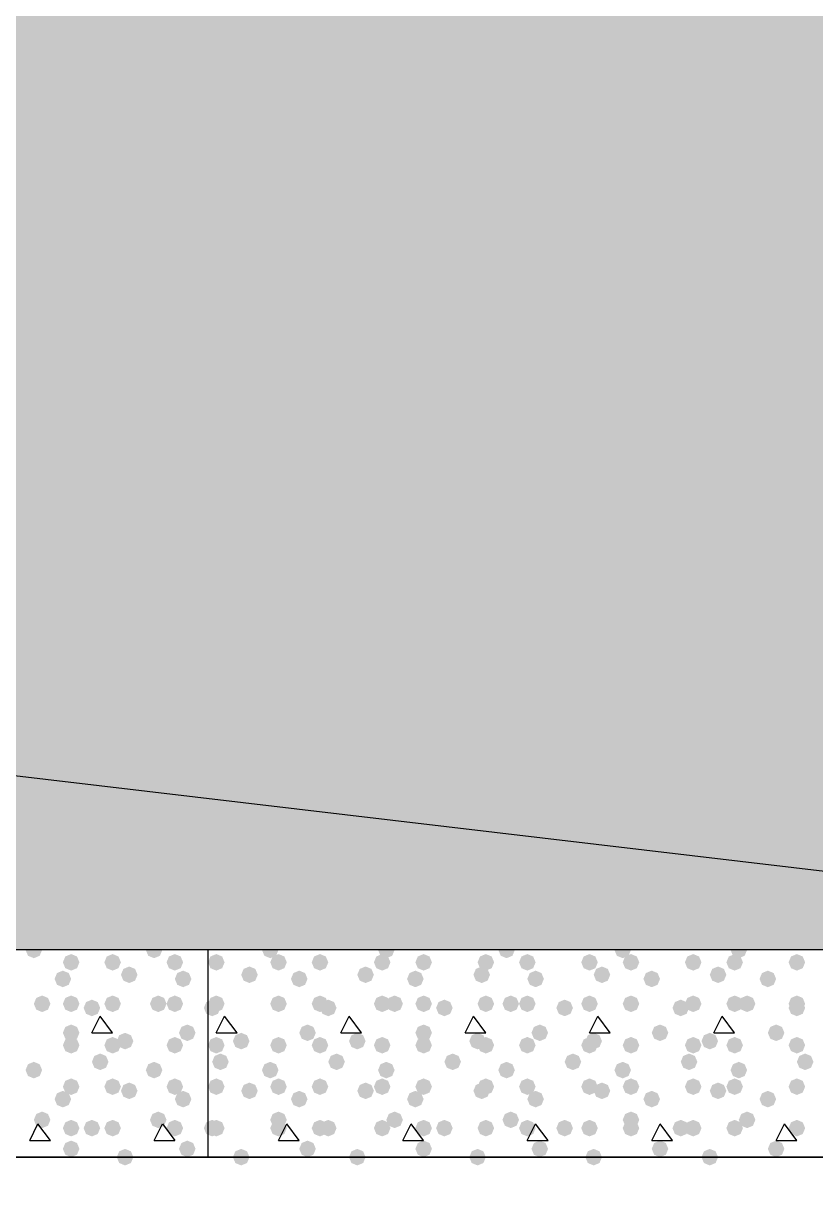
# Model space of a CAD drawing. Header units: millimetres. Extents: x 0 to 420, y 0 to 297.
# Drawn here: x 364.55 to 372.64, y 183.03 to 195.01 of the extents above; entities that cross this region are included whole.
import ezdxf

# ---------------------------------------------------------------- set-up
doc = ezdxf.new("R2010")
doc.units = ezdxf.units.MM
doc.layers.get('0').update_dxf_attribs({"linetype": 'CONTINUOUS'})

msp = doc.modelspace()

# ---------------------------------------------------------------- hatches: boundary and pattern name
at = {"true_color": 0x000008}
h = msp.add_hatch(color=0, dxfattribs=at)
h.paths.add_polyline_path([(379.518333, 204.639333), (218.101333, 204.639333), (379.518333, 185.547)], flags=0)
h.paths.add_polyline_path([(218.101333, 204.639333), (379.518333, 185.547), (218.101333, 185.547)], flags=0)
at = {"true_color": 0x000007}
for points in [[(364.744, 185.547), (364.719129, 185.487204), (364.659333, 185.462333), (364.599538, 185.487204), (364.574667, 185.547), (364.599537, 185.606796), (364.659333, 185.631667), (364.719129, 185.606796)], [(365.971667, 185.547), (365.946796, 185.487204), (365.887, 185.462333), (365.827204, 185.487204), (365.802333, 185.547), (365.827204, 185.606796), (365.887, 185.631667), (365.946796, 185.606796)], [(365.125, 185.42), (365.100129, 185.360204), (365.040333, 185.335333), (364.980537, 185.360204), (364.955667, 185.42), (364.980537, 185.479796), (365.040333, 185.504667), (365.100129, 185.479796)], [(365.548333, 185.42), (365.523462, 185.360204), (365.463667, 185.335333), (365.403871, 185.360204), (365.379, 185.42), (365.403871, 185.479796), (365.463667, 185.504667), (365.523462, 185.479796)], [(366.183333, 185.42), (366.158462, 185.360204), (366.098667, 185.335333), (366.038871, 185.360204), (366.014, 185.42), (366.038871, 185.479796), (366.098667, 185.504667), (366.158462, 185.479796)], [(365.717667, 185.293), (365.692796, 185.233204), (365.633, 185.208333), (365.573204, 185.233204), (365.548333, 185.293), (365.573204, 185.352796), (365.633, 185.377667), (365.692796, 185.352796)], [(365.040333, 185.250667), (365.015463, 185.190871), (364.955667, 185.166), (364.895871, 185.190871), (364.871, 185.250667), (364.895871, 185.310462), (364.955667, 185.335333), (365.015462, 185.310463)], [(366.268, 185.250667), (366.243129, 185.190871), (366.183333, 185.166), (366.123538, 185.190871), (366.098667, 185.250667), (366.123537, 185.310462), (366.183333, 185.335333), (366.243129, 185.310463)], [(364.828667, 184.996667), (364.803796, 184.936871), (364.744, 184.912), (364.684204, 184.936871), (364.659333, 184.996667), (364.684204, 185.056462), (364.744, 185.081333), (364.803796, 185.056463)], [(365.125, 184.996667), (365.100129, 184.936871), (365.040333, 184.912), (364.980537, 184.936871), (364.955667, 184.996667), (364.980537, 185.056462), (365.040333, 185.081333), (365.100129, 185.056463)], [(365.336667, 184.954333), (365.311796, 184.894537), (365.252, 184.869667), (365.192204, 184.894537), (365.167333, 184.954333), (365.192204, 185.014129), (365.252, 185.039), (365.311796, 185.014129)], [(365.548333, 184.996667), (365.523462, 184.936871), (365.463667, 184.912), (365.403871, 184.936871), (365.379, 184.996667), (365.403871, 185.056462), (365.463667, 185.081333), (365.523462, 185.056463)], [(366.014, 184.996667), (365.989129, 184.936871), (365.929333, 184.912), (365.869537, 184.936871), (365.844667, 184.996667), (365.869537, 185.056462), (365.929333, 185.081333), (365.989129, 185.056463)], [(366.183333, 184.996667), (366.158462, 184.936871), (366.098667, 184.912), (366.038871, 184.936871), (366.014, 184.996667), (366.038871, 185.056462), (366.098667, 185.081333), (366.158462, 185.056463)], [(365.125, 184.700333), (365.100129, 184.640537), (365.040333, 184.615667), (364.980537, 184.640537), (364.955667, 184.700333), (364.980537, 184.760129), (365.040333, 184.785), (365.100129, 184.760129)], [(366.310333, 184.700333), (366.285462, 184.640537), (366.225667, 184.615667), (366.165871, 184.640537), (366.141, 184.700333), (366.165871, 184.760129), (366.225667, 184.785), (366.285462, 184.760129)], [(365.125, 184.573333), (365.100129, 184.513537), (365.040333, 184.488667), (364.980537, 184.513537), (364.955667, 184.573333), (364.980537, 184.633129), (365.040333, 184.658), (365.100129, 184.633129)], [(365.548333, 184.573333), (365.523462, 184.513537), (365.463667, 184.488667), (365.403871, 184.513537), (365.379, 184.573333), (365.403871, 184.633129), (365.463667, 184.658), (365.523462, 184.633129)], [(365.675333, 184.615667), (365.650463, 184.555871), (365.590667, 184.531), (365.530871, 184.555871), (365.506, 184.615667), (365.530871, 184.675462), (365.590667, 184.700333), (365.650462, 184.675463)], [(366.183333, 184.573333), (366.158462, 184.513537), (366.098667, 184.488667), (366.038871, 184.513537), (366.014, 184.573333), (366.038871, 184.633129), (366.098667, 184.658), (366.158462, 184.633129)], [(364.744, 184.319333), (364.719129, 184.259537), (364.659333, 184.234667), (364.599538, 184.259537), (364.574667, 184.319333), (364.599537, 184.379129), (364.659333, 184.404), (364.719129, 184.379129)], [(365.421333, 184.404), (365.396462, 184.344204), (365.336667, 184.319333), (365.276871, 184.344204), (365.252, 184.404), (365.276871, 184.463796), (365.336667, 184.488667), (365.396462, 184.463796)], [(365.971667, 184.319333), (365.946796, 184.259537), (365.887, 184.234667), (365.827204, 184.259537), (365.802333, 184.319333), (365.827204, 184.379129), (365.887, 184.404), (365.946796, 184.379129)], [(365.125, 184.15), (365.100129, 184.090204), (365.040333, 184.065333), (364.980537, 184.090204), (364.955667, 184.15), (364.980537, 184.209796), (365.040333, 184.234667), (365.100129, 184.209796)], [(365.548333, 184.15), (365.523462, 184.090204), (365.463667, 184.065333), (365.403871, 184.090204), (365.379, 184.15), (365.403871, 184.209796), (365.463667, 184.234667), (365.523462, 184.209796)], [(365.717667, 184.107667), (365.692796, 184.047871), (365.633, 184.023), (365.573204, 184.047871), (365.548333, 184.107667), (365.573204, 184.167462), (365.633, 184.192333), (365.692796, 184.167463)], [(366.183333, 184.15), (366.158462, 184.090204), (366.098667, 184.065333), (366.038871, 184.090204), (366.014, 184.15), (366.038871, 184.209796), (366.098667, 184.234667), (366.158462, 184.209796)], [(365.040333, 184.023), (365.015463, 183.963204), (364.955667, 183.938333), (364.895871, 183.963204), (364.871, 184.023), (364.895871, 184.082796), (364.955667, 184.107667), (365.015462, 184.082796)], [(366.268, 184.023), (366.243129, 183.963204), (366.183333, 183.938333), (366.123538, 183.963204), (366.098667, 184.023), (366.123537, 184.082796), (366.183333, 184.107667), (366.243129, 184.082796)], [(364.828667, 183.811333), (364.803796, 183.751537), (364.744, 183.726667), (364.684204, 183.751537), (364.659333, 183.811333), (364.684204, 183.871129), (364.744, 183.896), (364.803796, 183.871129)], [(365.125, 183.726667), (365.100129, 183.666871), (365.040333, 183.642), (364.980537, 183.666871), (364.955667, 183.726667), (364.980537, 183.786462), (365.040333, 183.811333), (365.100129, 183.786463)], [(365.336667, 183.726667), (365.311796, 183.666871), (365.252, 183.642), (365.192204, 183.666871), (365.167333, 183.726667), (365.192204, 183.786462), (365.252, 183.811333), (365.311796, 183.786463)], [(365.548333, 183.726667), (365.523462, 183.666871), (365.463667, 183.642), (365.403871, 183.666871), (365.379, 183.726667), (365.403871, 183.786462), (365.463667, 183.811333), (365.523462, 183.786463)], [(366.014, 183.811333), (365.989129, 183.751537), (365.929333, 183.726667), (365.869537, 183.751537), (365.844667, 183.811333), (365.869537, 183.871129), (365.929333, 183.896), (365.989129, 183.871129)], [(366.183333, 183.726667), (366.158462, 183.666871), (366.098667, 183.642), (366.038871, 183.666871), (366.014, 183.726667), (366.038871, 183.786462), (366.098667, 183.811333), (366.158462, 183.786463)], [(365.125, 183.515), (365.100129, 183.455204), (365.040333, 183.430333), (364.980537, 183.455204), (364.955667, 183.515), (364.980537, 183.574796), (365.040333, 183.599667), (365.100129, 183.574796)], [(366.310333, 183.515), (366.285462, 183.455204), (366.225667, 183.430333), (366.165871, 183.455204), (366.141, 183.515), (366.165871, 183.574796), (366.225667, 183.599667), (366.285462, 183.574796)], [(365.675333, 183.430333), (365.650463, 183.370537), (365.590667, 183.345667), (365.530871, 183.370537), (365.506, 183.430333), (365.530871, 183.490129), (365.590667, 183.515), (365.650462, 183.490129)]]:
    msp.add_hatch(color=0, dxfattribs=at).paths.add_polyline_path(points, flags=0)
at = {"true_color": 0x000008}
for points in [[(367.157, 185.547), (367.132129, 185.487204), (367.072333, 185.462333), (367.012538, 185.487204), (366.987667, 185.547), (367.012537, 185.606796), (367.072333, 185.631667), (367.132129, 185.606796)], [(368.342333, 185.547), (368.317462, 185.487204), (368.257667, 185.462333), (368.197871, 185.487204), (368.173, 185.547), (368.197871, 185.606796), (368.257667, 185.631667), (368.317462, 185.606796)], [(369.57, 185.547), (369.545129, 185.487204), (369.485333, 185.462333), (369.425538, 185.487204), (369.400667, 185.547), (369.425537, 185.606796), (369.485333, 185.631667), (369.545129, 185.606796)], [(370.755333, 185.547), (370.730462, 185.487204), (370.670667, 185.462333), (370.610871, 185.487204), (370.586, 185.547), (370.610871, 185.606796), (370.670667, 185.631667), (370.730462, 185.606796)], [(371.940667, 185.547), (371.915796, 185.487204), (371.856, 185.462333), (371.796204, 185.487204), (371.771333, 185.547), (371.796204, 185.606796), (371.856, 185.631667), (371.915796, 185.606796)], [(366.606667, 185.42), (366.581796, 185.360204), (366.522, 185.335333), (366.462204, 185.360204), (366.437333, 185.42), (366.462204, 185.479796), (366.522, 185.504667), (366.581796, 185.479796)], [(367.241667, 185.42), (367.216796, 185.360204), (367.157, 185.335333), (367.097204, 185.360204), (367.072333, 185.42), (367.097204, 185.479796), (367.157, 185.504667), (367.216796, 185.479796)], [(367.665, 185.42), (367.640129, 185.360204), (367.580333, 185.335333), (367.520538, 185.360204), (367.495667, 185.42), (367.520537, 185.479796), (367.580333, 185.504667), (367.640129, 185.479796)], [(368.3, 185.42), (368.275129, 185.360204), (368.215333, 185.335333), (368.155538, 185.360204), (368.130667, 185.42), (368.155537, 185.479796), (368.215333, 185.504667), (368.275129, 185.479796)], [(368.723333, 185.42), (368.698463, 185.360204), (368.638667, 185.335333), (368.578871, 185.360204), (368.554, 185.42), (368.578871, 185.479796), (368.638667, 185.504667), (368.698462, 185.479796)], [(369.358333, 185.42), (369.333463, 185.360204), (369.273667, 185.335333), (369.213871, 185.360204), (369.189, 185.42), (369.213871, 185.479796), (369.273667, 185.504667), (369.333462, 185.479796)], [(369.781667, 185.42), (369.756796, 185.360204), (369.697, 185.335333), (369.637204, 185.360204), (369.612333, 185.42), (369.637204, 185.479796), (369.697, 185.504667), (369.756796, 185.479796)], [(370.416667, 185.42), (370.391796, 185.360204), (370.332, 185.335333), (370.272204, 185.360204), (370.247333, 185.42), (370.272204, 185.479796), (370.332, 185.504667), (370.391796, 185.479796)], [(370.84, 185.42), (370.815129, 185.360204), (370.755333, 185.335333), (370.695538, 185.360204), (370.670667, 185.42), (370.695537, 185.479796), (370.755333, 185.504667), (370.815129, 185.479796)], [(371.475, 185.42), (371.450129, 185.360204), (371.390333, 185.335333), (371.330537, 185.360204), (371.305667, 185.42), (371.330537, 185.479796), (371.390333, 185.504667), (371.450129, 185.479796)], [(371.898333, 185.42), (371.873462, 185.360204), (371.813667, 185.335333), (371.753871, 185.360204), (371.729, 185.42), (371.753871, 185.479796), (371.813667, 185.504667), (371.873462, 185.479796)], [(372.533333, 185.42), (372.508462, 185.360204), (372.448667, 185.335333), (372.388871, 185.360204), (372.364, 185.42), (372.388871, 185.479796), (372.448667, 185.504667), (372.508462, 185.479796)], [(366.945333, 185.293), (366.920462, 185.233204), (366.860667, 185.208333), (366.800871, 185.233204), (366.776, 185.293), (366.800871, 185.352796), (366.860667, 185.377667), (366.920462, 185.352796)], [(368.130667, 185.293), (368.105796, 185.233204), (368.046, 185.208333), (367.986204, 185.233204), (367.961333, 185.293), (367.986204, 185.352796), (368.046, 185.377667), (368.105796, 185.352796)], [(369.316, 185.293), (369.291129, 185.233204), (369.231333, 185.208333), (369.171538, 185.233204), (369.146667, 185.293), (369.171537, 185.352796), (369.231333, 185.377667), (369.291129, 185.352796)], [(370.543667, 185.293), (370.518796, 185.233204), (370.459, 185.208333), (370.399204, 185.233204), (370.374333, 185.293), (370.399204, 185.352796), (370.459, 185.377667), (370.518796, 185.352796)], [(371.729, 185.293), (371.704129, 185.233204), (371.644333, 185.208333), (371.584538, 185.233204), (371.559667, 185.293), (371.584537, 185.352796), (371.644333, 185.377667), (371.704129, 185.352796)], [(367.453333, 185.250667), (367.428463, 185.190871), (367.368667, 185.166), (367.308871, 185.190871), (367.284, 185.250667), (367.308871, 185.310462), (367.368667, 185.335333), (367.428462, 185.310463)], [(368.638667, 185.250667), (368.613796, 185.190871), (368.554, 185.166), (368.494204, 185.190871), (368.469333, 185.250667), (368.494204, 185.310462), (368.554, 185.335333), (368.613796, 185.310463)], [(369.866333, 185.250667), (369.841462, 185.190871), (369.781667, 185.166), (369.721871, 185.190871), (369.697, 185.250667), (369.721871, 185.310462), (369.781667, 185.335333), (369.841462, 185.310463)], [(371.051667, 185.250667), (371.026796, 185.190871), (370.967, 185.166), (370.907204, 185.190871), (370.882333, 185.250667), (370.907204, 185.310462), (370.967, 185.335333), (371.026796, 185.310463)], [(372.237, 185.250667), (372.212129, 185.190871), (372.152333, 185.166), (372.092538, 185.190871), (372.067667, 185.250667), (372.092537, 185.310462), (372.152333, 185.335333), (372.212129, 185.310463)], [(366.564333, 184.954333), (366.539462, 184.894537), (366.479667, 184.869667), (366.419871, 184.894537), (366.395, 184.954333), (366.419871, 185.014129), (366.479667, 185.039), (366.539462, 185.014129)], [(366.606667, 184.996667), (366.581796, 184.936871), (366.522, 184.912), (366.462204, 184.936871), (366.437333, 184.996667), (366.462204, 185.056462), (366.522, 185.081333), (366.581796, 185.056463)], [(367.241667, 184.996667), (367.216796, 184.936871), (367.157, 184.912), (367.097204, 184.936871), (367.072333, 184.996667), (367.097204, 185.056462), (367.157, 185.081333), (367.216796, 185.056463)], [(367.241667, 184.996667), (367.216796, 184.936871), (367.157, 184.912), (367.097204, 184.936871), (367.072333, 184.996667), (367.097204, 185.056462), (367.157, 185.081333), (367.216796, 185.056463)], [(367.665, 184.996667), (367.640129, 184.936871), (367.580333, 184.912), (367.520538, 184.936871), (367.495667, 184.996667), (367.520537, 185.056462), (367.580333, 185.081333), (367.640129, 185.056463)], [(367.749667, 184.954333), (367.724796, 184.894537), (367.665, 184.869667), (367.605204, 184.894537), (367.580333, 184.954333), (367.605204, 185.014129), (367.665, 185.039), (367.724796, 185.014129)], [(368.3, 184.996667), (368.275129, 184.936871), (368.215333, 184.912), (368.155538, 184.936871), (368.130667, 184.996667), (368.155537, 185.056462), (368.215333, 185.081333), (368.275129, 185.056463)], [(368.427, 184.996667), (368.402129, 184.936871), (368.342333, 184.912), (368.282537, 184.936871), (368.257667, 184.996667), (368.282537, 185.056462), (368.342333, 185.081333), (368.402129, 185.056463)], [(368.723333, 184.996667), (368.698463, 184.936871), (368.638667, 184.912), (368.578871, 184.936871), (368.554, 184.996667), (368.578871, 185.056462), (368.638667, 185.081333), (368.698462, 185.056463)], [(368.935, 184.954333), (368.910129, 184.894537), (368.850333, 184.869667), (368.790538, 184.894537), (368.765667, 184.954333), (368.790537, 185.014129), (368.850333, 185.039), (368.910129, 185.014129)], [(369.358333, 184.996667), (369.333463, 184.936871), (369.273667, 184.912), (369.213871, 184.936871), (369.189, 184.996667), (369.213871, 185.056462), (369.273667, 185.081333), (369.333462, 185.056463)], [(369.612333, 184.996667), (369.587462, 184.936871), (369.527667, 184.912), (369.467871, 184.936871), (369.443, 184.996667), (369.467871, 185.056462), (369.527667, 185.081333), (369.587462, 185.056463)], [(369.781667, 184.996667), (369.756796, 184.936871), (369.697, 184.912), (369.637204, 184.936871), (369.612333, 184.996667), (369.637204, 185.056462), (369.697, 185.081333), (369.756796, 185.056463)], [(370.162667, 184.954333), (370.137796, 184.894537), (370.078, 184.869667), (370.018204, 184.894537), (369.993333, 184.954333), (370.018204, 185.014129), (370.078, 185.039), (370.137796, 185.014129)], [(370.416667, 184.996667), (370.391796, 184.936871), (370.332, 184.912), (370.272204, 184.936871), (370.247333, 184.996667), (370.272204, 185.056462), (370.332, 185.081333), (370.391796, 185.056463)], [(370.84, 184.996667), (370.815129, 184.936871), (370.755333, 184.912), (370.695538, 184.936871), (370.670667, 184.996667), (370.695537, 185.056462), (370.755333, 185.081333), (370.815129, 185.056463)], [(370.84, 184.996667), (370.815129, 184.936871), (370.755333, 184.912), (370.695538, 184.936871), (370.670667, 184.996667), (370.695537, 185.056462), (370.755333, 185.081333), (370.815129, 185.056463)], [(371.348, 184.954333), (371.323129, 184.894537), (371.263333, 184.869667), (371.203538, 184.894537), (371.178667, 184.954333), (371.203537, 185.014129), (371.263333, 185.039), (371.323129, 185.014129)], [(371.475, 184.996667), (371.450129, 184.936871), (371.390333, 184.912), (371.330537, 184.936871), (371.305667, 184.996667), (371.330537, 185.056462), (371.390333, 185.081333), (371.450129, 185.056463)], [(371.898333, 184.996667), (371.873462, 184.936871), (371.813667, 184.912), (371.753871, 184.936871), (371.729, 184.996667), (371.753871, 185.056462), (371.813667, 185.081333), (371.873462, 185.056463)], [(372.025333, 184.996667), (372.000463, 184.936871), (371.940667, 184.912), (371.880871, 184.936871), (371.856, 184.996667), (371.880871, 185.056462), (371.940667, 185.081333), (372.000462, 185.056463)], [(372.533333, 184.996667), (372.508462, 184.936871), (372.448667, 184.912), (372.388871, 184.936871), (372.364, 184.996667), (372.388871, 185.056462), (372.448667, 185.081333), (372.508462, 185.056463)], [(372.533333, 184.954333), (372.508462, 184.894537), (372.448667, 184.869667), (372.388871, 184.894537), (372.364, 184.954333), (372.388871, 185.014129), (372.448667, 185.039), (372.508462, 185.014129)], [(367.538, 184.700333), (367.513129, 184.640537), (367.453333, 184.615667), (367.393537, 184.640537), (367.368667, 184.700333), (367.393537, 184.760129), (367.453333, 184.785), (367.513129, 184.760129)], [(368.723333, 184.700333), (368.698463, 184.640537), (368.638667, 184.615667), (368.578871, 184.640537), (368.554, 184.700333), (368.578871, 184.760129), (368.638667, 184.785), (368.698462, 184.760129)], [(369.908667, 184.700333), (369.883796, 184.640537), (369.824, 184.615667), (369.764204, 184.640537), (369.739333, 184.700333), (369.764204, 184.760129), (369.824, 184.785), (369.883796, 184.760129)], [(371.136333, 184.700333), (371.111462, 184.640537), (371.051667, 184.615667), (370.991871, 184.640537), (370.967, 184.700333), (370.991871, 184.760129), (371.051667, 184.785), (371.111462, 184.760129)], [(372.321667, 184.700333), (372.296796, 184.640537), (372.237, 184.615667), (372.177204, 184.640537), (372.152333, 184.700333), (372.177204, 184.760129), (372.237, 184.785), (372.296796, 184.760129)], [(366.606667, 184.573333), (366.581796, 184.513537), (366.522, 184.488667), (366.462204, 184.513537), (366.437333, 184.573333), (366.462204, 184.633129), (366.522, 184.658), (366.581796, 184.633129)], [(366.860667, 184.615667), (366.835796, 184.555871), (366.776, 184.531), (366.716204, 184.555871), (366.691333, 184.615667), (366.716204, 184.675462), (366.776, 184.700333), (366.835796, 184.675463)], [(367.241667, 184.573333), (367.216796, 184.513537), (367.157, 184.488667), (367.097204, 184.513537), (367.072333, 184.573333), (367.097204, 184.633129), (367.157, 184.658), (367.216796, 184.633129)], [(367.665, 184.573333), (367.640129, 184.513537), (367.580333, 184.488667), (367.520538, 184.513537), (367.495667, 184.573333), (367.520537, 184.633129), (367.580333, 184.658), (367.640129, 184.633129)], [(368.046, 184.615667), (368.021129, 184.555871), (367.961333, 184.531), (367.901538, 184.555871), (367.876667, 184.615667), (367.901537, 184.675462), (367.961333, 184.700333), (368.021129, 184.675463)], [(368.3, 184.573333), (368.275129, 184.513537), (368.215333, 184.488667), (368.155538, 184.513537), (368.130667, 184.573333), (368.155537, 184.633129), (368.215333, 184.658), (368.275129, 184.633129)], [(368.723333, 184.573333), (368.698463, 184.513537), (368.638667, 184.488667), (368.578871, 184.513537), (368.554, 184.573333), (368.578871, 184.633129), (368.638667, 184.658), (368.698462, 184.633129)], [(369.273667, 184.615667), (369.248796, 184.555871), (369.189, 184.531), (369.129204, 184.555871), (369.104333, 184.615667), (369.129204, 184.675462), (369.189, 184.700333), (369.248796, 184.675463)], [(369.358333, 184.573333), (369.333463, 184.513537), (369.273667, 184.488667), (369.213871, 184.513537), (369.189, 184.573333), (369.213871, 184.633129), (369.273667, 184.658), (369.333462, 184.633129)], [(369.781667, 184.573333), (369.756796, 184.513537), (369.697, 184.488667), (369.637204, 184.513537), (369.612333, 184.573333), (369.637204, 184.633129), (369.697, 184.658), (369.756796, 184.633129)], [(370.416667, 184.573333), (370.391796, 184.513537), (370.332, 184.488667), (370.272204, 184.513537), (370.247333, 184.573333), (370.272204, 184.633129), (370.332, 184.658), (370.391796, 184.633129)], [(370.459, 184.615667), (370.434129, 184.555871), (370.374333, 184.531), (370.314537, 184.555871), (370.289667, 184.615667), (370.314537, 184.675462), (370.374333, 184.700333), (370.434129, 184.675463)], [(370.84, 184.573333), (370.815129, 184.513537), (370.755333, 184.488667), (370.695538, 184.513537), (370.670667, 184.573333), (370.695537, 184.633129), (370.755333, 184.658), (370.815129, 184.633129)], [(371.475, 184.573333), (371.450129, 184.513537), (371.390333, 184.488667), (371.330537, 184.513537), (371.305667, 184.573333), (371.330537, 184.633129), (371.390333, 184.658), (371.450129, 184.633129)], [(371.644333, 184.615667), (371.619462, 184.555871), (371.559667, 184.531), (371.499871, 184.555871), (371.475, 184.615667), (371.499871, 184.675462), (371.559667, 184.700333), (371.619462, 184.675463)], [(371.898333, 184.573333), (371.873462, 184.513537), (371.813667, 184.488667), (371.753871, 184.513537), (371.729, 184.573333), (371.753871, 184.633129), (371.813667, 184.658), (371.873462, 184.633129)], [(372.533333, 184.573333), (372.508462, 184.513537), (372.448667, 184.488667), (372.388871, 184.513537), (372.364, 184.573333), (372.388871, 184.633129), (372.448667, 184.658), (372.508462, 184.633129)], [(366.649, 184.404), (366.624129, 184.344204), (366.564333, 184.319333), (366.504537, 184.344204), (366.479667, 184.404), (366.504537, 184.463796), (366.564333, 184.488667), (366.624129, 184.463796)], [(367.157, 184.319333), (367.132129, 184.259537), (367.072333, 184.234667), (367.012538, 184.259537), (366.987667, 184.319333), (367.012537, 184.379129), (367.072333, 184.404), (367.132129, 184.379129)], [(367.834333, 184.404), (367.809463, 184.344204), (367.749667, 184.319333), (367.689871, 184.344204), (367.665, 184.404), (367.689871, 184.463796), (367.749667, 184.488667), (367.809462, 184.463796)], [(368.342333, 184.319333), (368.317462, 184.259537), (368.257667, 184.234667), (368.197871, 184.259537), (368.173, 184.319333), (368.197871, 184.379129), (368.257667, 184.404), (368.317462, 184.379129)], [(369.019667, 184.404), (368.994796, 184.344204), (368.935, 184.319333), (368.875204, 184.344204), (368.850333, 184.404), (368.875204, 184.463796), (368.935, 184.488667), (368.994796, 184.463796)], [(369.57, 184.319333), (369.545129, 184.259537), (369.485333, 184.234667), (369.425538, 184.259537), (369.400667, 184.319333), (369.425537, 184.379129), (369.485333, 184.404), (369.545129, 184.379129)], [(370.247333, 184.404), (370.222462, 184.344204), (370.162667, 184.319333), (370.102871, 184.344204), (370.078, 184.404), (370.102871, 184.463796), (370.162667, 184.488667), (370.222462, 184.463796)], [(370.755333, 184.319333), (370.730462, 184.259537), (370.670667, 184.234667), (370.610871, 184.259537), (370.586, 184.319333), (370.610871, 184.379129), (370.670667, 184.404), (370.730462, 184.379129)], [(371.432667, 184.404), (371.407796, 184.344204), (371.348, 184.319333), (371.288204, 184.344204), (371.263333, 184.404), (371.288204, 184.463796), (371.348, 184.488667), (371.407796, 184.463796)], [(371.940667, 184.319333), (371.915796, 184.259537), (371.856, 184.234667), (371.796204, 184.259537), (371.771333, 184.319333), (371.796204, 184.379129), (371.856, 184.404), (371.915796, 184.379129)], [(372.618, 184.404), (372.593129, 184.344204), (372.533333, 184.319333), (372.473538, 184.344204), (372.448667, 184.404), (372.473537, 184.463796), (372.533333, 184.488667), (372.593129, 184.463796)], [(366.606667, 184.15), (366.581796, 184.090204), (366.522, 184.065333), (366.462204, 184.090204), (366.437333, 184.15), (366.462204, 184.209796), (366.522, 184.234667), (366.581796, 184.209796)], [(366.945333, 184.107667), (366.920462, 184.047871), (366.860667, 184.023), (366.800871, 184.047871), (366.776, 184.107667), (366.800871, 184.167462), (366.860667, 184.192333), (366.920462, 184.167463)], [(367.241667, 184.15), (367.216796, 184.090204), (367.157, 184.065333), (367.097204, 184.090204), (367.072333, 184.15), (367.097204, 184.209796), (367.157, 184.234667), (367.216796, 184.209796)], [(367.665, 184.15), (367.640129, 184.090204), (367.580333, 184.065333), (367.520538, 184.090204), (367.495667, 184.15), (367.520537, 184.209796), (367.580333, 184.234667), (367.640129, 184.209796)], [(368.130667, 184.107667), (368.105796, 184.047871), (368.046, 184.023), (367.986204, 184.047871), (367.961333, 184.107667), (367.986204, 184.167462), (368.046, 184.192333), (368.105796, 184.167463)], [(368.3, 184.15), (368.275129, 184.090204), (368.215333, 184.065333), (368.155538, 184.090204), (368.130667, 184.15), (368.155537, 184.209796), (368.215333, 184.234667), (368.275129, 184.209796)], [(368.723333, 184.15), (368.698463, 184.090204), (368.638667, 184.065333), (368.578871, 184.090204), (368.554, 184.15), (368.578871, 184.209796), (368.638667, 184.234667), (368.698462, 184.209796)], [(369.316, 184.107667), (369.291129, 184.047871), (369.231333, 184.023), (369.171538, 184.047871), (369.146667, 184.107667), (369.171537, 184.167462), (369.231333, 184.192333), (369.291129, 184.167463)], [(369.358333, 184.15), (369.333463, 184.090204), (369.273667, 184.065333), (369.213871, 184.090204), (369.189, 184.15), (369.213871, 184.209796), (369.273667, 184.234667), (369.333462, 184.209796)], [(369.781667, 184.15), (369.756796, 184.090204), (369.697, 184.065333), (369.637204, 184.090204), (369.612333, 184.15), (369.637204, 184.209796), (369.697, 184.234667), (369.756796, 184.209796)], [(370.416667, 184.15), (370.391796, 184.090204), (370.332, 184.065333), (370.272204, 184.090204), (370.247333, 184.15), (370.272204, 184.209796), (370.332, 184.234667), (370.391796, 184.209796)], [(370.543667, 184.107667), (370.518796, 184.047871), (370.459, 184.023), (370.399204, 184.047871), (370.374333, 184.107667), (370.399204, 184.167462), (370.459, 184.192333), (370.518796, 184.167463)], [(370.84, 184.15), (370.815129, 184.090204), (370.755333, 184.065333), (370.695538, 184.090204), (370.670667, 184.15), (370.695537, 184.209796), (370.755333, 184.234667), (370.815129, 184.209796)], [(371.475, 184.15), (371.450129, 184.090204), (371.390333, 184.065333), (371.330537, 184.090204), (371.305667, 184.15), (371.330537, 184.209796), (371.390333, 184.234667), (371.450129, 184.209796)], [(371.729, 184.107667), (371.704129, 184.047871), (371.644333, 184.023), (371.584538, 184.047871), (371.559667, 184.107667), (371.584537, 184.167462), (371.644333, 184.192333), (371.704129, 184.167463)], [(371.898333, 184.15), (371.873462, 184.090204), (371.813667, 184.065333), (371.753871, 184.090204), (371.729, 184.15), (371.753871, 184.209796), (371.813667, 184.234667), (371.873462, 184.209796)], [(372.533333, 184.15), (372.508462, 184.090204), (372.448667, 184.065333), (372.388871, 184.090204), (372.364, 184.15), (372.388871, 184.209796), (372.448667, 184.234667), (372.508462, 184.209796)], [(367.453333, 184.023), (367.428463, 183.963204), (367.368667, 183.938333), (367.308871, 183.963204), (367.284, 184.023), (367.308871, 184.082796), (367.368667, 184.107667), (367.428462, 184.082796)], [(368.638667, 184.023), (368.613796, 183.963204), (368.554, 183.938333), (368.494204, 183.963204), (368.469333, 184.023), (368.494204, 184.082796), (368.554, 184.107667), (368.613796, 184.082796)], [(369.866333, 184.023), (369.841462, 183.963204), (369.781667, 183.938333), (369.721871, 183.963204), (369.697, 184.023), (369.721871, 184.082796), (369.781667, 184.107667), (369.841462, 184.082796)], [(371.051667, 184.023), (371.026796, 183.963204), (370.967, 183.938333), (370.907204, 183.963204), (370.882333, 184.023), (370.907204, 184.082796), (370.967, 184.107667), (371.026796, 184.082796)], [(372.237, 184.023), (372.212129, 183.963204), (372.152333, 183.938333), (372.092538, 183.963204), (372.067667, 184.023), (372.092537, 184.082796), (372.152333, 184.107667), (372.212129, 184.082796)], [(366.564333, 183.726667), (366.539462, 183.666871), (366.479667, 183.642), (366.419871, 183.666871), (366.395, 183.726667), (366.419871, 183.786462), (366.479667, 183.811333), (366.539462, 183.786463)], [(366.606667, 183.726667), (366.581796, 183.666871), (366.522, 183.642), (366.462204, 183.666871), (366.437333, 183.726667), (366.462204, 183.786462), (366.522, 183.811333), (366.581796, 183.786463)], [(367.241667, 183.811333), (367.216796, 183.751537), (367.157, 183.726667), (367.097204, 183.751537), (367.072333, 183.811333), (367.097204, 183.871129), (367.157, 183.896), (367.216796, 183.871129)], [(367.241667, 183.726667), (367.216796, 183.666871), (367.157, 183.642), (367.097204, 183.666871), (367.072333, 183.726667), (367.097204, 183.786462), (367.157, 183.811333), (367.216796, 183.786463)], [(367.665, 183.726667), (367.640129, 183.666871), (367.580333, 183.642), (367.520538, 183.666871), (367.495667, 183.726667), (367.520537, 183.786462), (367.580333, 183.811333), (367.640129, 183.786463)], [(367.749667, 183.726667), (367.724796, 183.666871), (367.665, 183.642), (367.605204, 183.666871), (367.580333, 183.726667), (367.605204, 183.786462), (367.665, 183.811333), (367.724796, 183.786463)], [(368.3, 183.726667), (368.275129, 183.666871), (368.215333, 183.642), (368.155538, 183.666871), (368.130667, 183.726667), (368.155537, 183.786462), (368.215333, 183.811333), (368.275129, 183.786463)], [(368.427, 183.811333), (368.402129, 183.751537), (368.342333, 183.726667), (368.282537, 183.751537), (368.257667, 183.811333), (368.282537, 183.871129), (368.342333, 183.896), (368.402129, 183.871129)], [(368.723333, 183.726667), (368.698463, 183.666871), (368.638667, 183.642), (368.578871, 183.666871), (368.554, 183.726667), (368.578871, 183.786462), (368.638667, 183.811333), (368.698462, 183.786463)], [(368.935, 183.726667), (368.910129, 183.666871), (368.850333, 183.642), (368.790538, 183.666871), (368.765667, 183.726667), (368.790537, 183.786462), (368.850333, 183.811333), (368.910129, 183.786463)], [(369.358333, 183.726667), (369.333463, 183.666871), (369.273667, 183.642), (369.213871, 183.666871), (369.189, 183.726667), (369.213871, 183.786462), (369.273667, 183.811333), (369.333462, 183.786463)], [(369.612333, 183.811333), (369.587462, 183.751537), (369.527667, 183.726667), (369.467871, 183.751537), (369.443, 183.811333), (369.467871, 183.871129), (369.527667, 183.896), (369.587462, 183.871129)], [(369.781667, 183.726667), (369.756796, 183.666871), (369.697, 183.642), (369.637204, 183.666871), (369.612333, 183.726667), (369.637204, 183.786462), (369.697, 183.811333), (369.756796, 183.786463)], [(370.162667, 183.726667), (370.137796, 183.666871), (370.078, 183.642), (370.018204, 183.666871), (369.993333, 183.726667), (370.018204, 183.786462), (370.078, 183.811333), (370.137796, 183.786463)], [(370.416667, 183.726667), (370.391796, 183.666871), (370.332, 183.642), (370.272204, 183.666871), (370.247333, 183.726667), (370.272204, 183.786462), (370.332, 183.811333), (370.391796, 183.786463)], [(370.84, 183.811333), (370.815129, 183.751537), (370.755333, 183.726667), (370.695538, 183.751537), (370.670667, 183.811333), (370.695537, 183.871129), (370.755333, 183.896), (370.815129, 183.871129)], [(370.84, 183.726667), (370.815129, 183.666871), (370.755333, 183.642), (370.695538, 183.666871), (370.670667, 183.726667), (370.695537, 183.786462), (370.755333, 183.811333), (370.815129, 183.786463)], [(371.348, 183.726667), (371.323129, 183.666871), (371.263333, 183.642), (371.203538, 183.666871), (371.178667, 183.726667), (371.203537, 183.786462), (371.263333, 183.811333), (371.323129, 183.786463)], [(371.475, 183.726667), (371.450129, 183.666871), (371.390333, 183.642), (371.330537, 183.666871), (371.305667, 183.726667), (371.330537, 183.786462), (371.390333, 183.811333), (371.450129, 183.786463)], [(371.898333, 183.726667), (371.873462, 183.666871), (371.813667, 183.642), (371.753871, 183.666871), (371.729, 183.726667), (371.753871, 183.786462), (371.813667, 183.811333), (371.873462, 183.786463)], [(372.025333, 183.811333), (372.000463, 183.751537), (371.940667, 183.726667), (371.880871, 183.751537), (371.856, 183.811333), (371.880871, 183.871129), (371.940667, 183.896), (372.000462, 183.871129)], [(372.533333, 183.726667), (372.508462, 183.666871), (372.448667, 183.642), (372.388871, 183.666871), (372.364, 183.726667), (372.388871, 183.786462), (372.448667, 183.811333), (372.508462, 183.786463)], [(372.533333, 183.726667), (372.508462, 183.666871), (372.448667, 183.642), (372.388871, 183.666871), (372.364, 183.726667), (372.388871, 183.786462), (372.448667, 183.811333), (372.508462, 183.786463)], [(367.538, 183.515), (367.513129, 183.455204), (367.453333, 183.430333), (367.393537, 183.455204), (367.368667, 183.515), (367.393537, 183.574796), (367.453333, 183.599667), (367.513129, 183.574796)], [(368.723333, 183.515), (368.698463, 183.455204), (368.638667, 183.430333), (368.578871, 183.455204), (368.554, 183.515), (368.578871, 183.574796), (368.638667, 183.599667), (368.698462, 183.574796)], [(369.908667, 183.515), (369.883796, 183.455204), (369.824, 183.430333), (369.764204, 183.455204), (369.739333, 183.515), (369.764204, 183.574796), (369.824, 183.599667), (369.883796, 183.574796)], [(371.136333, 183.515), (371.111462, 183.455204), (371.051667, 183.430333), (370.991871, 183.455204), (370.967, 183.515), (370.991871, 183.574796), (371.051667, 183.599667), (371.111462, 183.574796)], [(372.321667, 183.515), (372.296796, 183.455204), (372.237, 183.430333), (372.177204, 183.455204), (372.152333, 183.515), (372.177204, 183.574796), (372.237, 183.599667), (372.296796, 183.574796)], [(366.860667, 183.430333), (366.835796, 183.370537), (366.776, 183.345667), (366.716204, 183.370537), (366.691333, 183.430333), (366.716204, 183.490129), (366.776, 183.515), (366.835796, 183.490129)], [(368.046, 183.430333), (368.021129, 183.370537), (367.961333, 183.345667), (367.901538, 183.370537), (367.876667, 183.430333), (367.901537, 183.490129), (367.961333, 183.515), (368.021129, 183.490129)], [(369.273667, 183.430333), (369.248796, 183.370537), (369.189, 183.345667), (369.129204, 183.370537), (369.104333, 183.430333), (369.129204, 183.490129), (369.189, 183.515), (369.248796, 183.490129)], [(370.459, 183.430333), (370.434129, 183.370537), (370.374333, 183.345667), (370.314537, 183.370537), (370.289667, 183.430333), (370.314537, 183.490129), (370.374333, 183.515), (370.434129, 183.490129)], [(371.644333, 183.430333), (371.619462, 183.370537), (371.559667, 183.345667), (371.499871, 183.370537), (371.475, 183.430333), (371.499871, 183.490129), (371.559667, 183.515), (371.619462, 183.490129)]]:
    msp.add_hatch(color=0, dxfattribs=at).paths.add_polyline_path(points, flags=0)

# ---------------------------------------------------------------- linework, layer by layer
at = {"color": 0, "true_color": 0x000007}
for points in [[(32.342667, 185.547), (32.342667, 162.263667), (380.576667, 162.263667), (380.576667, 185.547), (218.101333, 185.547), (218.101333, 206.756), (194.775667, 206.756), (194.775667, 185.547)], [(32.342667, 185.547), (32.342667, 162.263667), (380.576667, 162.263667), (380.576667, 185.547), (218.101333, 185.547), (218.101333, 206.756), (194.775667, 206.756), (194.775667, 185.547)], [(364.320667, 185.547), (364.320667, 183.430333), (366.437333, 183.430333), (366.437333, 185.547)]]:
    msp.add_lwpolyline(points, close=True, dxfattribs=at)
at = {"color": 0, "true_color": 0x0000fd}
msp.add_lwpolyline([(34.459333, 164.380333), (378.46, 164.380333), (378.46, 183.430333), (215.984667, 183.430333), (215.984667, 204.639333), (196.934667, 204.639333), (196.934667, 183.430333), (34.459333, 183.430333)], close=True, dxfattribs=at)
at = {"color": 0, "true_color": 0x000008}
for points in [[(379.518333, 204.639333), (218.101333, 204.639333), (379.518333, 185.547)], [(218.101333, 204.639333), (379.518333, 185.547), (218.101333, 185.547)]]:
    msp.add_lwpolyline(points, close=True, dxfattribs=at)
at = {"color": 0, "true_color": 0x000007}
for points in [[(378.46, 185.547), (366.437333, 185.547)], [(365.252, 184.700333), (365.336667, 184.869667)], [(365.463667, 184.700333), (365.336667, 184.869667)], [(365.252, 184.700333), (365.463667, 184.700333)], [(364.617, 183.599667), (364.701667, 183.769)], [(364.828667, 183.599667), (364.701667, 183.769)], [(365.887, 183.599667), (365.971667, 183.769), (366.098667, 183.599667)], [(364.617, 183.599667), (364.828667, 183.599667)], [(365.887, 183.599667), (366.098667, 183.599667)], [(366.437333, 183.430333), (378.46, 183.430333)]]:
    msp.add_lwpolyline(points, dxfattribs=at)
at = {"color": 0, "true_color": 0x000008}
for points in [[(366.522, 184.700333), (366.606667, 184.869667)], [(366.733667, 184.700333), (366.606667, 184.869667)], [(367.792, 184.700333), (367.876667, 184.869667)], [(368.003667, 184.700333), (367.876667, 184.869667)], [(369.062, 184.700333), (369.146667, 184.869667)], [(369.273667, 184.700333), (369.146667, 184.869667)], [(370.332, 184.700333), (370.416667, 184.869667)], [(370.543667, 184.700333), (370.416667, 184.869667)], [(371.602, 184.700333), (371.686667, 184.869667)], [(371.813667, 184.700333), (371.686667, 184.869667)], [(366.522, 184.700333), (366.733667, 184.700333)], [(367.792, 184.700333), (368.003667, 184.700333)], [(369.062, 184.700333), (369.273667, 184.700333)], [(370.332, 184.700333), (370.543667, 184.700333)], [(371.602, 184.700333), (371.813667, 184.700333)], [(367.157, 183.599667), (367.241667, 183.769)], [(367.368667, 183.599667), (367.241667, 183.769)], [(368.427, 183.599667), (368.511667, 183.769)], [(368.638667, 183.599667), (368.511667, 183.769)], [(369.697, 183.599667), (369.781667, 183.769)], [(369.908667, 183.599667), (369.781667, 183.769)], [(370.967, 183.599667), (371.051667, 183.769)], [(371.178667, 183.599667), (371.051667, 183.769)], [(372.237, 183.599667), (372.321667, 183.769)], [(372.448667, 183.599667), (372.321667, 183.769)], [(367.157, 183.599667), (367.368667, 183.599667)], [(368.427, 183.599667), (368.638667, 183.599667)], [(369.697, 183.599667), (369.908667, 183.599667)], [(370.967, 183.599667), (371.178667, 183.599667)], [(372.237, 183.599667), (372.448667, 183.599667)]]:
    msp.add_lwpolyline(points, dxfattribs=at)

doc.saveas('drawing.dxf')
